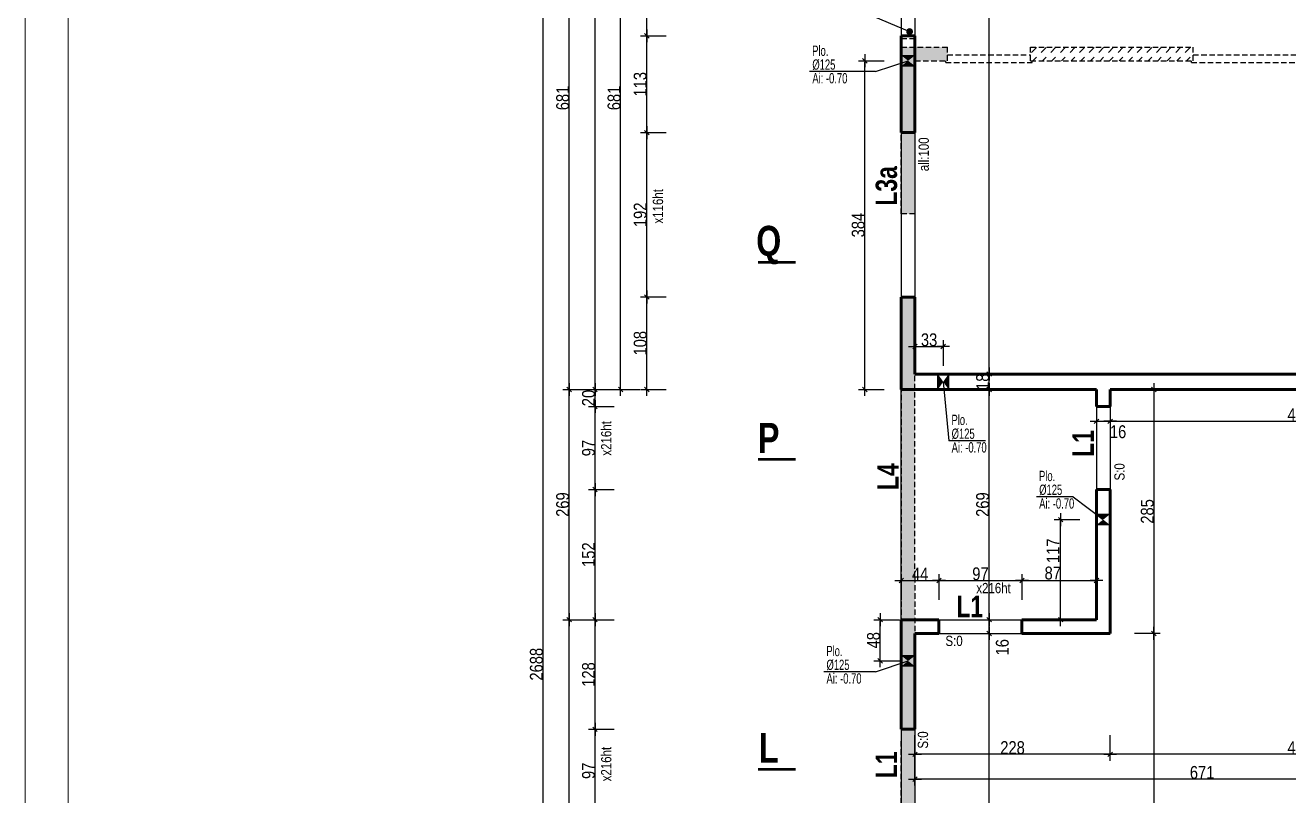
# Model space of a CAD drawing. Header units: centimetres. Extents: x 38820 to 82487, y -36363 to -12804.
# Drawn here: x 48168 to 49644, y -21604 to -20704 of the extents above; entities that cross this region are included whole.
import ezdxf
from ezdxf.enums import TextEntityAlignment as Align

# ---------------------------------------------------------------- set-up
doc = ezdxf.new("R2010")
doc.units = ezdxf.units.CM
doc.header["$LTSCALE"] = 0.5
doc.linetypes.add('CACHEX2', pattern=[19.05, 12.7, -6.35])
doc.layers.get('DEFPOINTS').update_dxf_attribs({"linetype": 'CONTINUOUS'})
doc.layers.add('01_Cad_1_', color=5, linetype='CONTINUOUS', lineweight=9)
doc.layers.add('01_murs_coup', color=5, linetype='CONTINUOUS', lineweight=60)
for name, color, linetype in [('01_cote_gen', 4, 'CONTINUOUS'), ('01_linteaux', 2, 'CONTINUOUS'), ('01_murs_sup', 2, 'CACHEX2'), ('01_resv', 32, 'CONTINUOUS'), ('01_texte', 230, 'CONTINUOUS'), ('AA_COTES', 2, 'CONTINUOUS')]:
    doc.layers.add(name, color=color, linetype=linetype)
doc.styles.add('Arial Narrow', font='ARIALN.TTF')
doc.styles.add('impact', font='impact.ttf')
doc.styles.add('MATTE_TXT', font='arial.ttf')
doc.styles.add('STYLE2', font='ARIALN.TTF')
doc.dimstyles.new('JB50', dxfattribs={"dimscale": 0.1, "dimtxt": 150, "dimasz": 15, "dimexe": 0.1, "dimexo": 0.1, "dimgap": 0.09, "dimtad": 1, "dimdec": 1, "dimdsep": 46, "dimtxsty": 'STYLE2', "dimblk1": 'BOND_G', "dimblk2": 'BOND_D', "dimsah": 1, "dimcen": 1.5, "dimdle": 0.01, "dimse1": 1, "dimse2": 1, "dimclrd": 4, "dimclre": 2, "dimclrt": 6, "dimazin": 2, "dimtfac": 2.333333, "dimtdec": 1, "dimtix": 1, "dimtmove": 2, "dimatfit": 3, "dimldrblk": 'BOND_G', "dimfxl": 1, "dimtolj": 1, "dimtzin": 0, "dimarcsym": 0})
pattern_1 = [(45, (-18726.4956, -4683.299), (9e-16, 11.22532015), [7.9375, -7.9375])]

# ---------------------------------------------------------------- blocks, each defined once
blk = doc.blocks.new('BOND_G')
at = {"layer": 'AA_COTES', "color": 0}
for p, q in [((0, -5), (0, 15)), ((5, 0), (-5, 0)), ((1.77, 1.77), (-1.77, -1.77))]:
    blk.add_line(p, q, dxfattribs=at)
blk = doc.blocks.new('BOND_D')
at = {"layer": 'AA_COTES', "color": 0}
for p, q in [((5, 0), (-5, 0)), ((-1.77, -1.77), (1.77, 1.77)), ((0, 5), (0, -15))]:
    blk.add_line(p, q, dxfattribs=at)
blk = doc.blocks.new('*D1472')
at = {"layer": '01_cote_gen', "color": 4, "lineweight": -2, "transparency": 16777216}
blk.add_line((48773, -22792.8), (48773, -20107.8), dxfattribs=at)
at = {"layer": 'DEFPOINTS', "color": 0}
for p in [(48773, -20106.3), (49040.7, -20106.3), (48795.5, -22794.3)]:
    blk.add_point(p, dxfattribs=at)
at = {"layer": '01_cote_gen', "color": 4, "lineweight": -2, "transparency": 16777216, "xscale": 1.5, "yscale": 1.5, "zscale": 1.5}
for name, p, rotation in [('BOND_D', (48773, -20106.3), 90), ('BOND_G', (48773, -22794.3), 270)]:
    blk.add_blockref(name, p, dxfattribs=dict(at, rotation=rotation))
at = {"layer": '01_cote_gen', "color": 6, "transparency": 16777216, "insert": (48765.3, -21450.3), "char_height": 15, "attachment_point": 5, "rotation": 90, "style": 'STYLE2'}
blk.add_mtext('\\A1;2688', dxfattribs=at)
blk = doc.blocks.new('*D1475')
at = {"layer": '01_cote_gen', "color": 4, "lineweight": -2, "transparency": 16777216}
blk.add_line((48803.6, -21396.8), (48803.6, -21130.8), dxfattribs=at)
at = {"layer": 'DEFPOINTS', "color": 0}
for p in [(48803.6, -21129.3), (48894.4, -21129.3), (48894.4, -21398.3)]:
    blk.add_point(p, dxfattribs=at)
at = {"layer": '01_cote_gen', "color": 4, "lineweight": -2, "transparency": 16777216, "xscale": 1.5, "yscale": 1.5, "zscale": 1.5}
for name, p, rotation in [('BOND_D', (48803.6, -21129.3), 90), ('BOND_G', (48803.6, -21398.3), 270)]:
    blk.add_blockref(name, p, dxfattribs=dict(at, rotation=rotation))
at = {"layer": '01_cote_gen', "color": 6, "transparency": 16777216, "insert": (48796, -21263.8), "char_height": 15, "attachment_point": 5, "rotation": 90, "style": 'STYLE2'}
blk.add_mtext('\\A1;269', dxfattribs=at)
blk = doc.blocks.new('*D1476')
at = {"layer": '01_cote_gen', "color": 4, "lineweight": -2, "transparency": 16777216}
blk.add_line((48833.8, -21127.8), (48833.8, -20107.8), dxfattribs=at)
at = {"layer": 'DEFPOINTS', "color": 0}
for p in [(48833.8, -20106.3), (49040.7, -20106.3), (48924.6, -21129.3)]:
    blk.add_point(p, dxfattribs=at)
at = {"layer": '01_cote_gen', "color": 4, "lineweight": -2, "transparency": 16777216, "xscale": 1.5, "yscale": 1.5, "zscale": 1.5}
for name, p, rotation in [('BOND_D', (48833.8, -20106.3), 90), ('BOND_G', (48833.8, -21129.3), 270)]:
    blk.add_blockref(name, p, dxfattribs=dict(at, rotation=rotation))
at = {"layer": '01_cote_gen', "color": 6, "transparency": 16777216, "insert": (48826.2, -20617.8), "char_height": 15, "attachment_point": 5, "rotation": 90, "style": 'STYLE2'}
blk.add_mtext('\\A1;1023', dxfattribs=at)
blk = doc.blocks.new('*D1480')
at = {"layer": '01_cote_gen', "color": 4, "lineweight": -2, "transparency": 16777216}
blk.add_line((48894.3, -21127.8), (48894.3, -21022.8), dxfattribs=at)
at = {"layer": 'DEFPOINTS', "color": 0}
for p in [(48894.3, -21021.3), (48942, -21021.3), (48942, -21129.3)]:
    blk.add_point(p, dxfattribs=at)
at = {"layer": '01_cote_gen', "color": 4, "lineweight": -2, "transparency": 16777216, "xscale": 1.5, "yscale": 1.5, "zscale": 1.5}
for name, p, rotation in [('BOND_D', (48894.3, -21021.3), 90), ('BOND_G', (48894.3, -21129.3), 270)]:
    blk.add_blockref(name, p, dxfattribs=dict(at, rotation=rotation))
at = {"layer": '01_cote_gen', "color": 6, "transparency": 16777216, "insert": (48886.6, -21075.3), "char_height": 15, "attachment_point": 5, "rotation": 90, "style": 'STYLE2'}
blk.add_mtext('\\A1;108', dxfattribs=at)
blk = doc.blocks.new('*D1481')
at = {"layer": '01_cote_gen', "color": 4, "lineweight": -2, "transparency": 16777216}
blk.add_line((48894.3, -21019.8), (48894.3, -20830.8), dxfattribs=at)
at = {"layer": 'DEFPOINTS', "color": 0}
for p in [(48894.3, -20829.3), (48942, -20829.3), (48942, -21021.3)]:
    blk.add_point(p, dxfattribs=at)
at = {"layer": '01_cote_gen', "color": 4, "lineweight": -2, "transparency": 16777216, "xscale": 1.5, "yscale": 1.5, "zscale": 1.5}
for name, p, rotation in [('BOND_D', (48894.3, -20829.3), 90), ('BOND_G', (48894.3, -21021.3), 270)]:
    blk.add_blockref(name, p, dxfattribs=dict(at, rotation=rotation))
at = {"layer": '01_cote_gen', "color": 6, "transparency": 16777216, "insert": (48886.6, -20925.3), "char_height": 15, "attachment_point": 5, "rotation": 90, "style": 'STYLE2'}
blk.add_mtext('\\A1;192', dxfattribs=at)
blk = doc.blocks.new('*D1484')
at = {"layer": '01_cote_gen', "color": 4, "lineweight": -2, "transparency": 16777216}
blk.add_line((48833.8, -21621.8), (48833.8, -21527.8), dxfattribs=at)
at = {"layer": 'DEFPOINTS', "color": 0}
for p in [(48833.8, -21526.3), (48857, -21526.3), (48857, -21623.3)]:
    blk.add_point(p, dxfattribs=at)
at = {"layer": '01_cote_gen', "color": 4, "lineweight": -2, "transparency": 16777216, "xscale": 1.5, "yscale": 1.5, "zscale": 1.5}
for name, p, rotation in [('BOND_D', (48833.8, -21526.3), 90), ('BOND_G', (48833.8, -21623.3), 270)]:
    blk.add_blockref(name, p, dxfattribs=dict(at, rotation=rotation))
at = {"layer": '01_cote_gen', "color": 6, "transparency": 16777216, "insert": (48826.2, -21574.8), "char_height": 15, "attachment_point": 5, "rotation": 90, "style": 'STYLE2'}
blk.add_mtext('\\A1;97', dxfattribs=at)
blk = doc.blocks.new('*D1485')
at = {"layer": '01_cote_gen', "color": 4, "lineweight": -2, "transparency": 16777216}
blk.add_line((48833.8, -21524.8), (48833.8, -21399.8), dxfattribs=at)
at = {"layer": 'DEFPOINTS', "color": 0}
for p in [(48825.8, -21398.3), (48833.8, -21398.3), (48856.3, -21526.3)]:
    blk.add_point(p, dxfattribs=at)
at = {"layer": '01_cote_gen', "color": 4, "lineweight": -2, "transparency": 16777216, "xscale": 1.5, "yscale": 1.5, "zscale": 1.5}
for name, p, rotation in [('BOND_D', (48833.8, -21398.3), 90), ('BOND_G', (48833.8, -21526.3), 270)]:
    blk.add_blockref(name, p, dxfattribs=dict(at, rotation=rotation))
at = {"layer": '01_cote_gen', "color": 6, "transparency": 16777216, "insert": (48826.2, -21462.3), "char_height": 15, "attachment_point": 5, "rotation": 90, "style": 'STYLE2'}
blk.add_mtext('\\A1;128', dxfattribs=at)
blk = doc.blocks.new('*D1486')
at = {"layer": '01_cote_gen', "color": 4, "lineweight": -2, "transparency": 16777216}
blk.add_line((48833.8, -21396.8), (48833.8, -21247.8), dxfattribs=at)
at = {"layer": 'DEFPOINTS', "color": 0}
for p in [(48833.8, -21246.3), (48888.7, -21246.3), (48912.1, -21398.3)]:
    blk.add_point(p, dxfattribs=at)
at = {"layer": '01_cote_gen', "color": 4, "lineweight": -2, "transparency": 16777216, "xscale": 1.5, "yscale": 1.5, "zscale": 1.5}
for name, p, rotation in [('BOND_D', (48833.8, -21246.3), 90), ('BOND_G', (48833.8, -21398.3), 270)]:
    blk.add_blockref(name, p, dxfattribs=dict(at, rotation=rotation))
at = {"layer": '01_cote_gen', "color": 6, "transparency": 16777216, "insert": (48826.2, -21322.3), "char_height": 15, "attachment_point": 5, "rotation": 90, "style": 'STYLE2'}
blk.add_mtext('\\A1;152', dxfattribs=at)
blk = doc.blocks.new('*D1487')
at = {"layer": '01_cote_gen', "color": 4, "lineweight": -2, "transparency": 16777216}
blk.add_line((48833.8, -21244.8), (48833.8, -21150.8), dxfattribs=at)
at = {"layer": 'DEFPOINTS', "color": 0}
for p in [(48833.8, -21149.3), (48896.7, -21149.3), (48856.3, -21246.3)]:
    blk.add_point(p, dxfattribs=at)
at = {"layer": '01_cote_gen', "color": 4, "lineweight": -2, "transparency": 16777216, "xscale": 1.5, "yscale": 1.5, "zscale": 1.5}
for name, p, rotation in [('BOND_D', (48833.8, -21149.3), 90), ('BOND_G', (48833.8, -21246.3), 270)]:
    blk.add_blockref(name, p, dxfattribs=dict(at, rotation=rotation))
at = {"layer": '01_cote_gen', "color": 6, "transparency": 16777216, "insert": (48826.2, -21197.8), "char_height": 15, "attachment_point": 5, "rotation": 90, "style": 'STYLE2'}
blk.add_mtext('\\A1;97', dxfattribs=at)
blk = doc.blocks.new('*D1488')
at = {"layer": '01_cote_gen', "color": 4, "lineweight": -2, "transparency": 16777216}
blk.add_line((48833.8, -21147.8), (48833.8, -21130.8), dxfattribs=at)
at = {"layer": 'DEFPOINTS', "color": 0}
for p in [(48833.8, -21129.3), (48833.8, -21129.3), (48833.8, -21149.3)]:
    blk.add_point(p, dxfattribs=at)
at = {"layer": '01_cote_gen', "color": 4, "lineweight": -2, "transparency": 16777216, "xscale": 1.5, "yscale": 1.5, "zscale": 1.5}
for name, p, rotation in [('BOND_D', (48833.8, -21129.3), 90), ('BOND_G', (48833.8, -21149.3), 270)]:
    blk.add_blockref(name, p, dxfattribs=dict(at, rotation=rotation))
at = {"layer": '01_cote_gen', "color": 6, "transparency": 16777216, "insert": (48826.2, -21139.3), "char_height": 15, "attachment_point": 5, "rotation": 90, "style": 'STYLE2'}
blk.add_mtext('\\A1;20', dxfattribs=at)
blk = doc.blocks.new('*D1520')
at = {"layer": '01_cote_gen', "color": 4, "lineweight": -2, "transparency": 16777216}
blk.add_line((49421.1, -21166.5), (49434.1, -21166.5), dxfattribs=at)
at = {"layer": 'DEFPOINTS', "color": 0}
for p in [(49435.6, -21166.5), (49419.6, -21215.8), (49435.6, -21215.8)]:
    blk.add_point(p, dxfattribs=at)
at = {"layer": '01_cote_gen', "color": 4, "lineweight": -2, "transparency": 16777216, "xscale": 1.5, "yscale": 1.5, "zscale": 1.5, "rotation": 180}
blk.add_blockref('BOND_G', (49419.6, -21166.5), dxfattribs=at)
at = {"layer": '01_cote_gen', "color": 4, "lineweight": -2, "transparency": 16777216, "xscale": 1.5, "yscale": 1.5, "zscale": 1.5}
blk.add_blockref('BOND_D', (49435.6, -21166.5), dxfattribs=at)
at = {"layer": '01_cote_gen', "color": 6, "transparency": 16777216, "insert": (49444.9, -21178.8), "char_height": 15, "attachment_point": 5, "style": 'STYLE2'}
blk.add_mtext('\\A1;16', dxfattribs=at)
blk = doc.blocks.new('*D1521')
at = {"layer": '01_cote_gen', "color": 4, "lineweight": -2, "transparency": 16777216}
blk.add_line((49437.1, -21166.5), (49877.1, -21166.5), dxfattribs=at)
at = {"layer": 'DEFPOINTS', "color": 0}
for p in [(49435.6, -21159), (49878.6, -21166.5), (49878.6, -21169.5)]:
    blk.add_point(p, dxfattribs=at)
at = {"layer": '01_cote_gen', "color": 4, "lineweight": -2, "transparency": 16777216, "xscale": 1.5, "yscale": 1.5, "zscale": 1.5, "rotation": 180}
blk.add_blockref('BOND_G', (49435.6, -21166.5), dxfattribs=at)
at = {"layer": '01_cote_gen', "color": 4, "lineweight": -2, "transparency": 16777216, "xscale": 1.5, "yscale": 1.5, "zscale": 1.5}
blk.add_blockref('BOND_D', (49878.6, -21166.5), dxfattribs=at)
at = {"layer": '01_cote_gen', "color": 6, "transparency": 16777216, "insert": (49657.1, -21158.8), "char_height": 15, "attachment_point": 5, "style": 'STYLE2'}
blk.add_mtext('\\A1;443', dxfattribs=at)
blk = doc.blocks.new('*D1342')
at = {"layer": '01_cote_gen', "color": 4, "lineweight": -2, "transparency": 16777216}
blk.add_line((49193.1, -21352.5), (49234.1, -21352.5), dxfattribs=at)
at = {"layer": 'DEFPOINTS', "color": 0}
for p in [(49191.6, -21352.3), (49235.6, -21352.5), (49235.6, -21378.3)]:
    blk.add_point(p, dxfattribs=at)
at = {"layer": '01_cote_gen', "color": 4, "lineweight": -2, "transparency": 16777216, "xscale": 1.5, "yscale": 1.5, "zscale": 1.5, "rotation": 180}
blk.add_blockref('BOND_G', (49191.6, -21352.5), dxfattribs=at)
at = {"layer": '01_cote_gen', "color": 4, "lineweight": -2, "transparency": 16777216, "xscale": 1.5, "yscale": 1.5, "zscale": 1.5}
blk.add_blockref('BOND_D', (49235.6, -21352.5), dxfattribs=at)
at = {"layer": '01_cote_gen', "color": 6, "transparency": 16777216, "insert": (49213.6, -21344.9), "char_height": 15, "attachment_point": 5, "style": 'STYLE2'}
blk.add_mtext('\\A1;44', dxfattribs=at)
blk = doc.blocks.new('*D1343')
at = {"layer": '01_cote_gen', "color": 4, "lineweight": -2, "transparency": 16777216}
blk.add_line((49334.1, -21352.5), (49418.1, -21352.5), dxfattribs=at)
at = {"layer": 'DEFPOINTS', "color": 0}
for p in [(49419.6, -21352.5), (49332.6, -21366.6), (49419.6, -21366.6)]:
    blk.add_point(p, dxfattribs=at)
at = {"layer": '01_cote_gen', "color": 4, "lineweight": -2, "transparency": 16777216, "xscale": 1.5, "yscale": 1.5, "zscale": 1.5, "rotation": 180}
blk.add_blockref('BOND_G', (49332.6, -21352.5), dxfattribs=at)
at = {"layer": '01_cote_gen', "color": 4, "lineweight": -2, "transparency": 16777216, "xscale": 1.5, "yscale": 1.5, "zscale": 1.5}
blk.add_blockref('BOND_D', (49419.6, -21352.5), dxfattribs=at)
at = {"layer": '01_cote_gen', "color": 6, "transparency": 16777216, "insert": (49368.6, -21343.9), "char_height": 15, "attachment_point": 5, "style": 'STYLE2'}
blk.add_mtext('\\A1;87', dxfattribs=at)
blk = doc.blocks.new('*D1350')
at = {"layer": '01_cote_gen', "color": 4, "lineweight": -2, "transparency": 16777216}
blk.add_line((49294.4, -21944.8), (49294.4, -21415.8), dxfattribs=at)
at = {"layer": 'DEFPOINTS', "color": 0}
for p in [(49294.4, -21414.3), (49353.2, -21414.3), (49353.2, -21946.3)]:
    blk.add_point(p, dxfattribs=at)
at = {"layer": '01_cote_gen', "color": 4, "lineweight": -2, "transparency": 16777216, "xscale": 1.5, "yscale": 1.5, "zscale": 1.5}
for name, p, rotation in [('BOND_D', (49294.4, -21414.3), 90), ('BOND_G', (49294.4, -21946.3), 270)]:
    blk.add_blockref(name, p, dxfattribs=dict(at, rotation=rotation))
at = {"layer": '01_cote_gen', "color": 6, "transparency": 16777216, "insert": (49286.7, -21680.3), "char_height": 15, "attachment_point": 5, "rotation": 90, "style": 'STYLE2'}
blk.add_mtext('\\A1;532', dxfattribs=at)
blk = doc.blocks.new('*D1351')
at = {"layer": '01_cote_gen', "color": 4, "lineweight": -2, "transparency": 16777216}
blk.add_line((49294.4, -21412.8), (49294.4, -21399.8), dxfattribs=at)
at = {"layer": 'DEFPOINTS', "color": 0}
for p in [(49294.4, -21398.3), (49316.9, -21398.3), (49316.9, -21414.3)]:
    blk.add_point(p, dxfattribs=at)
at = {"layer": '01_cote_gen', "color": 4, "lineweight": -2, "transparency": 16777216, "xscale": 1.5, "yscale": 1.5, "zscale": 1.5}
for name, p, rotation in [('BOND_D', (49294.4, -21398.3), 90), ('BOND_G', (49294.4, -21414.3), 270)]:
    blk.add_blockref(name, p, dxfattribs=dict(at, rotation=rotation))
at = {"layer": '01_cote_gen', "color": 6, "transparency": 16777216, "insert": (49309.7, -21430.5), "char_height": 15, "attachment_point": 5, "rotation": 90, "style": 'STYLE2'}
blk.add_mtext('\\A1;16', dxfattribs=at)
blk = doc.blocks.new('*D1352')
at = {"layer": '01_cote_gen', "color": 4, "lineweight": -2, "transparency": 16777216}
blk.add_line((49294.4, -21396.8), (49294.4, -21130.8), dxfattribs=at)
at = {"layer": 'DEFPOINTS', "color": 0}
for p in [(49294.4, -21129.3), (49311, -21129.3), (49311, -21398.3)]:
    blk.add_point(p, dxfattribs=at)
at = {"layer": '01_cote_gen', "color": 4, "lineweight": -2, "transparency": 16777216, "xscale": 1.5, "yscale": 1.5, "zscale": 1.5}
for name, p, rotation in [('BOND_D', (49294.4, -21129.3), 90), ('BOND_G', (49294.4, -21398.3), 270)]:
    blk.add_blockref(name, p, dxfattribs=dict(at, rotation=rotation))
at = {"layer": '01_cote_gen', "color": 6, "transparency": 16777216, "insert": (49286.7, -21263.8), "char_height": 15, "attachment_point": 5, "rotation": 90, "style": 'STYLE2'}
blk.add_mtext('\\A1;269', dxfattribs=at)
blk = doc.blocks.new('*D1353')
at = {"layer": '01_cote_gen', "color": 4, "lineweight": -2, "transparency": 16777216}
blk.add_line((49294.4, -21127.8), (49294.4, -21112.8), dxfattribs=at)
at = {"layer": 'DEFPOINTS', "color": 0}
for p in [(49294.4, -21111.3), (49307.6, -21111.3), (49305.6, -21129.3)]:
    blk.add_point(p, dxfattribs=at)
at = {"layer": '01_cote_gen', "color": 4, "lineweight": -2, "transparency": 16777216, "xscale": 1.5, "yscale": 1.5, "zscale": 1.5}
for name, p, rotation in [('BOND_D', (49294.4, -21111.3), 90), ('BOND_G', (49294.4, -21129.3), 270)]:
    blk.add_blockref(name, p, dxfattribs=dict(at, rotation=rotation))
at = {"layer": '01_cote_gen', "color": 6, "transparency": 16777216, "insert": (49286.7, -21120.3), "char_height": 15, "attachment_point": 5, "rotation": 90, "style": 'STYLE2'}
blk.add_mtext('\\A1;18', dxfattribs=at)
blk = doc.blocks.new('*D1354')
at = {"layer": '01_cote_gen', "color": 4, "lineweight": -2, "transparency": 16777216}
blk.add_line((49294.4, -21109.8), (49294.4, -20123.8), dxfattribs=at)
at = {"layer": 'DEFPOINTS', "color": 0}
for p in [(49294.4, -20122.3), (49359, -20122.3), (49359, -21111.3)]:
    blk.add_point(p, dxfattribs=at)
at = {"layer": '01_cote_gen', "color": 4, "lineweight": -2, "transparency": 16777216, "xscale": 1.5, "yscale": 1.5, "zscale": 1.5}
for name, p, rotation in [('BOND_D', (49294.4, -20122.3), 90), ('BOND_G', (49294.4, -21111.3), 270)]:
    blk.add_blockref(name, p, dxfattribs=dict(at, rotation=rotation))
at = {"layer": '01_cote_gen', "color": 6, "transparency": 16777216, "insert": (49286.7, -20616.8), "char_height": 15, "attachment_point": 5, "rotation": 90, "style": 'STYLE2'}
blk.add_mtext('\\A1;989', dxfattribs=at)
blk = doc.blocks.new('*D1356')
at = {"layer": '01_cote_gen', "color": 4, "lineweight": -2, "transparency": 16777216}
blk.add_line((49486.7, -21130.8), (49486.7, -21412.8), dxfattribs=at)
at = {"layer": 'DEFPOINTS', "color": 0}
for p in [(49465.7, -21129.3), (49435.6, -21414.3), (49486.7, -21414.3)]:
    blk.add_point(p, dxfattribs=at)
at = {"layer": '01_cote_gen', "color": 4, "lineweight": -2, "transparency": 16777216, "xscale": 1.5, "yscale": 1.5, "zscale": 1.5}
for name, p, rotation in [('BOND_G', (49486.7, -21129.3), 90), ('BOND_D', (49486.7, -21414.3), 270)]:
    blk.add_blockref(name, p, dxfattribs=dict(at, rotation=rotation))
at = {"layer": '01_cote_gen', "color": 6, "transparency": 16777216, "insert": (49479.1, -21271.8), "char_height": 15, "attachment_point": 5, "rotation": 90, "style": 'STYLE2'}
blk.add_mtext('\\A1;285', dxfattribs=at)
blk = doc.blocks.new('*D1374')
at = {"layer": '01_cote_gen', "color": 4, "lineweight": -2, "ltscale": 2, "transparency": 16777216}
blk.add_line((48863.7, -21127.8), (48863.7, -20449.8), dxfattribs=at)
at = {"layer": 'DEFPOINTS', "color": 0, "ltscale": 2}
for p in [(48863.7, -20448.3), (49191.6, -20448.3), (49191.6, -21129.3)]:
    blk.add_point(p, dxfattribs=at)
at = {"layer": '01_cote_gen', "color": 4, "lineweight": -2, "ltscale": 2, "transparency": 16777216, "xscale": 1.5, "yscale": 1.5, "zscale": 1.5}
for name, p, rotation in [('BOND_D', (48863.7, -20448.3), 90), ('BOND_G', (48863.7, -21129.3), 270)]:
    blk.add_blockref(name, p, dxfattribs=dict(at, rotation=rotation))
at = {"layer": '01_cote_gen', "color": 6, "ltscale": 2, "transparency": 16777216, "insert": (48856, -20788.8), "char_height": 15, "attachment_point": 5, "rotation": 90, "style": 'STYLE2'}
blk.add_mtext('\\A1;681', dxfattribs=at)
blk = doc.blocks.new('*D1375')
at = {"layer": '01_cote_gen', "color": 4, "lineweight": -2, "ltscale": 2, "transparency": 16777216}
blk.add_line((48894.3, -20827.8), (48894.3, -20717.8), dxfattribs=at)
at = {"layer": 'DEFPOINTS', "color": 0, "ltscale": 2}
for p in [(48894.3, -20716.3), (49199.6, -20716.3), (49207.6, -20829.3)]:
    blk.add_point(p, dxfattribs=at)
at = {"layer": '01_cote_gen', "color": 4, "lineweight": -2, "ltscale": 2, "transparency": 16777216, "xscale": 1.5, "yscale": 1.5, "zscale": 1.5}
for name, p, rotation in [('BOND_D', (48894.3, -20716.3), 90), ('BOND_G', (48894.3, -20829.3), 270)]:
    blk.add_blockref(name, p, dxfattribs=dict(at, rotation=rotation))
at = {"layer": '01_cote_gen', "color": 6, "ltscale": 2, "transparency": 16777216, "insert": (48886.6, -20772.8), "char_height": 15, "attachment_point": 5, "rotation": 90, "style": 'STYLE2'}
blk.add_mtext('\\A1;113', dxfattribs=at)
blk = doc.blocks.new('*D1376')
at = {"layer": '01_cote_gen', "color": 4, "lineweight": -2, "ltscale": 2, "transparency": 16777216}
blk.add_line((48894.3, -20714.8), (48894.3, -20525.8), dxfattribs=at)
at = {"layer": 'DEFPOINTS', "color": 0, "ltscale": 2}
for p in [(48894.3, -20524.3), (49207.6, -20524.3), (48916.8, -20716.3)]:
    blk.add_point(p, dxfattribs=at)
at = {"layer": '01_cote_gen', "color": 4, "lineweight": -2, "ltscale": 2, "transparency": 16777216, "xscale": 1.5, "yscale": 1.5, "zscale": 1.5}
for name, p, rotation in [('BOND_D', (48894.3, -20524.3), 90), ('BOND_G', (48894.3, -20716.3), 270)]:
    blk.add_blockref(name, p, dxfattribs=dict(at, rotation=rotation))
at = {"layer": '01_cote_gen', "color": 6, "ltscale": 2, "transparency": 16777216, "insert": (48886.6, -20620.3), "char_height": 15, "attachment_point": 5, "rotation": 90, "style": 'STYLE2'}
blk.add_mtext('\\A1;192', dxfattribs=at)
blk = doc.blocks.new('*D1378')
at = {"layer": '01_cote_gen', "color": 4, "lineweight": -2, "ltscale": 2, "transparency": 16777216}
blk.add_line((48803.6, -21127.8), (48803.6, -20449.8), dxfattribs=at)
at = {"layer": 'DEFPOINTS', "color": 0, "ltscale": 2}
for p in [(48803.6, -20448.3), (49126.6, -20448.3), (49191.6, -21129.3)]:
    blk.add_point(p, dxfattribs=at)
at = {"layer": '01_cote_gen', "color": 4, "lineweight": -2, "ltscale": 2, "transparency": 16777216, "xscale": 1.5, "yscale": 1.5, "zscale": 1.5}
for name, p, rotation in [('BOND_D', (48803.6, -20448.3), 90), ('BOND_G', (48803.6, -21129.3), 270)]:
    blk.add_blockref(name, p, dxfattribs=dict(at, rotation=rotation))
at = {"layer": '01_cote_gen', "color": 6, "ltscale": 2, "transparency": 16777216, "insert": (48796, -20788.8), "char_height": 15, "attachment_point": 5, "rotation": 90, "style": 'STYLE2'}
blk.add_mtext('\\A1;681', dxfattribs=at)
blk = doc.blocks.new('*D1379')
at = {"layer": '01_cote_gen', "color": 4, "lineweight": -2, "ltscale": 2, "transparency": 16777216}
blk.add_line((48803.6, -21962.8), (48803.6, -21399.8), dxfattribs=at)
at = {"layer": 'DEFPOINTS', "color": 0, "ltscale": 2}
for p in [(48803.6, -21398.3), (49235.6, -21398.3), (49231.3, -21964.3)]:
    blk.add_point(p, dxfattribs=at)
at = {"layer": '01_cote_gen', "color": 4, "lineweight": -2, "ltscale": 2, "transparency": 16777216, "xscale": 1.5, "yscale": 1.5, "zscale": 1.5}
for name, p, rotation in [('BOND_D', (48803.6, -21398.3), 90), ('BOND_G', (48803.6, -21964.3), 270)]:
    blk.add_blockref(name, p, dxfattribs=dict(at, rotation=rotation))
at = {"layer": '01_cote_gen', "color": 6, "ltscale": 2, "transparency": 16777216, "insert": (48796, -21681.3), "char_height": 15, "attachment_point": 5, "rotation": 90, "style": 'STYLE2'}
blk.add_mtext('\\A1;566', dxfattribs=at)
blk = doc.blocks.new('*D1383')
at = {"layer": '01_cote_gen', "color": 4, "lineweight": -2, "ltscale": 2, "transparency": 16777216}
blk.add_line((49237.1, -21352.5), (49331.1, -21352.5), dxfattribs=at)
at = {"layer": 'DEFPOINTS', "color": 0, "ltscale": 2}
for p in [(49332.6, -21352.5), (49235.6, -21364.9), (49332.6, -21364.9)]:
    blk.add_point(p, dxfattribs=at)
at = {"layer": '01_cote_gen', "color": 4, "lineweight": -2, "ltscale": 2, "transparency": 16777216, "xscale": 1.5, "yscale": 1.5, "zscale": 1.5, "rotation": 180}
blk.add_blockref('BOND_G', (49235.6, -21352.5), dxfattribs=at)
at = {"layer": '01_cote_gen', "color": 4, "lineweight": -2, "ltscale": 2, "transparency": 16777216, "xscale": 1.5, "yscale": 1.5, "zscale": 1.5}
blk.add_blockref('BOND_D', (49332.6, -21352.5), dxfattribs=at)
at = {"layer": '01_cote_gen', "color": 6, "ltscale": 2, "transparency": 16777216, "insert": (49284.1, -21344.8), "char_height": 15, "attachment_point": 5, "style": 'STYLE2'}
blk.add_mtext('\\A1;97', dxfattribs=at)
blk = doc.blocks.new('*D1405')
at = {"layer": '01_cote_gen', "color": 4, "lineweight": -2, "ltscale": 2, "transparency": 16777216}
blk.add_line((49486.7, -21415.8), (49486.7, -21944.8), dxfattribs=at)
at = {"layer": 'DEFPOINTS', "color": 0, "ltscale": 2}
for p in [(49435.6, -21414.3), (49463.6, -21946.3), (49486.7, -21946.3)]:
    blk.add_point(p, dxfattribs=at)
at = {"layer": '01_cote_gen', "color": 4, "lineweight": -2, "ltscale": 2, "transparency": 16777216, "xscale": 1.5, "yscale": 1.5, "zscale": 1.5}
for name, p, rotation in [('BOND_G', (49486.7, -21414.3), 90), ('BOND_D', (49486.7, -21946.3), 270)]:
    blk.add_blockref(name, p, dxfattribs=dict(at, rotation=rotation))
at = {"layer": '01_cote_gen', "color": 6, "ltscale": 2, "transparency": 16777216, "insert": (49479.1, -21680.3), "char_height": 15, "attachment_point": 5, "rotation": 90, "style": 'STYLE2'}
blk.add_mtext('\\A1;532', dxfattribs=at)
blk = doc.blocks.new('*D1432')
at = {"layer": '01_cote_gen', "color": 4, "lineweight": -2, "ltscale": 2, "transparency": 16777216}
blk.add_line((49877.1, -21584.5), (49209.1, -21584.5), dxfattribs=at)
at = {"layer": 'DEFPOINTS', "color": 0, "ltscale": 2}
for p in [(49207.6, -21567.5), (49878.6, -21567.5), (49207.6, -21584.5)]:
    blk.add_point(p, dxfattribs=at)
at = {"layer": '01_cote_gen', "color": 4, "lineweight": -2, "ltscale": 2, "transparency": 16777216, "xscale": 1.5, "yscale": 1.5, "zscale": 1.5, "rotation": 180}
blk.add_blockref('BOND_D', (49207.6, -21584.5), dxfattribs=at)
at = {"layer": '01_cote_gen', "color": 4, "lineweight": -2, "ltscale": 2, "transparency": 16777216, "xscale": 1.5, "yscale": 1.5, "zscale": 1.5}
blk.add_blockref('BOND_G', (49878.6, -21584.5), dxfattribs=at)
at = {"layer": '01_cote_gen', "color": 6, "ltscale": 2, "transparency": 16777216, "insert": (49543.1, -21576.8), "char_height": 15, "attachment_point": 5, "style": 'STYLE2'}
blk.add_mtext('\\A1;671', dxfattribs=at)
blk = doc.blocks.new('*D1433')
at = {"layer": '01_cote_gen', "color": 4, "lineweight": -2, "ltscale": 2, "transparency": 16777216}
blk.add_line((49434.1, -21555.5), (49209.1, -21555.5), dxfattribs=at)
at = {"layer": 'DEFPOINTS', "color": 0, "ltscale": 2}
for p in [(49207.6, -21492.3), (49435.6, -21492.3), (49207.6, -21555.5)]:
    blk.add_point(p, dxfattribs=at)
at = {"layer": '01_cote_gen', "color": 4, "lineweight": -2, "ltscale": 2, "transparency": 16777216, "xscale": 1.5, "yscale": 1.5, "zscale": 1.5, "rotation": 180}
blk.add_blockref('BOND_D', (49207.6, -21555.5), dxfattribs=at)
at = {"layer": '01_cote_gen', "color": 4, "lineweight": -2, "ltscale": 2, "transparency": 16777216, "xscale": 1.5, "yscale": 1.5, "zscale": 1.5}
blk.add_blockref('BOND_G', (49435.6, -21555.5), dxfattribs=at)
at = {"layer": '01_cote_gen', "color": 6, "ltscale": 2, "transparency": 16777216, "insert": (49321.6, -21547.8), "char_height": 15, "attachment_point": 5, "style": 'STYLE2'}
blk.add_mtext('\\A1;228', dxfattribs=at)
blk = doc.blocks.new('*D1434')
at = {"layer": '01_cote_gen', "color": 4, "lineweight": -2, "ltscale": 2, "transparency": 16777216}
blk.add_line((49877.1, -21555.5), (49437.1, -21555.5), dxfattribs=at)
at = {"layer": 'DEFPOINTS', "color": 0, "ltscale": 2}
for p in [(49878.6, -21533), (49435.6, -21548), (49435.6, -21555.5)]:
    blk.add_point(p, dxfattribs=at)
at = {"layer": '01_cote_gen', "color": 4, "lineweight": -2, "ltscale": 2, "transparency": 16777216, "xscale": 1.5, "yscale": 1.5, "zscale": 1.5, "rotation": 180}
blk.add_blockref('BOND_D', (49435.6, -21555.5), dxfattribs=at)
at = {"layer": '01_cote_gen', "color": 4, "lineweight": -2, "ltscale": 2, "transparency": 16777216, "xscale": 1.5, "yscale": 1.5, "zscale": 1.5}
blk.add_blockref('BOND_G', (49878.6, -21555.5), dxfattribs=at)
at = {"layer": '01_cote_gen', "color": 6, "ltscale": 2, "transparency": 16777216, "insert": (49657.1, -21547.8), "char_height": 15, "attachment_point": 5, "style": 'STYLE2'}
blk.add_mtext('\\A1;443', dxfattribs=at)
blk = doc.blocks.new('*D1813')
at = {"layer": '01_resv', "color": 4, "lineweight": -2, "transparency": 16777216}
blk.add_line((49166.9, -21444.8), (49166.9, -21399.8), dxfattribs=at)
at = {"layer": 'DEFPOINTS', "color": 0}
for p in [(49166.9, -21398.3), (49191.6, -21398.3), (49199.4, -21446.3)]:
    blk.add_point(p, dxfattribs=at)
at = {"layer": '01_resv', "color": 4, "lineweight": -2, "transparency": 16777216, "xscale": 1.5, "yscale": 1.5, "zscale": 1.5}
for name, p, rotation in [('BOND_D', (49166.9, -21398.3), 90), ('BOND_G', (49166.9, -21446.3), 270)]:
    blk.add_blockref(name, p, dxfattribs=dict(at, rotation=rotation))
at = {"layer": '01_resv', "color": 6, "transparency": 16777216, "insert": (49159.2, -21422.3), "char_height": 15, "attachment_point": 5, "rotation": 90, "style": 'STYLE2'}
blk.add_mtext('\\A1;48', dxfattribs=at)
blk = doc.blocks.new('*D1814')
at = {"layer": '01_resv', "color": 4, "lineweight": -2, "transparency": 16777216}
blk.add_line((49209.1, -21079.1), (49239.1, -21079.1), dxfattribs=at)
at = {"layer": 'DEFPOINTS', "color": 0}
for p in [(49240.6, -21079.1), (49207.6, -21090.5), (49240.6, -21120.3)]:
    blk.add_point(p, dxfattribs=at)
at = {"layer": '01_resv', "color": 4, "lineweight": -2, "transparency": 16777216, "xscale": 1.5, "yscale": 1.5, "zscale": 1.5, "rotation": 180}
blk.add_blockref('BOND_G', (49207.6, -21079.1), dxfattribs=at)
at = {"layer": '01_resv', "color": 4, "lineweight": -2, "transparency": 16777216, "xscale": 1.5, "yscale": 1.5, "zscale": 1.5}
blk.add_blockref('BOND_D', (49240.6, -21079.1), dxfattribs=at)
at = {"layer": '01_resv', "color": 6, "transparency": 16777216, "insert": (49224.1, -21071.4), "char_height": 15, "attachment_point": 5, "style": 'STYLE2'}
blk.add_mtext('\\A1;33', dxfattribs=at)
blk = doc.blocks.new('*D1815')
at = {"layer": '01_resv', "color": 4, "lineweight": -2, "transparency": 16777216}
blk.add_line((49377.8, -21396.8), (49377.8, -21282.9), dxfattribs=at)
at = {"layer": 'DEFPOINTS', "color": 0}
for p in [(49377.8, -21281.4), (49427.5, -21281.4), (49400.4, -21398.3)]:
    blk.add_point(p, dxfattribs=at)
at = {"layer": '01_resv', "color": 4, "lineweight": -2, "transparency": 16777216, "xscale": 1.5, "yscale": 1.5, "zscale": 1.5}
for name, p, rotation in [('BOND_D', (49377.8, -21281.4), 90), ('BOND_G', (49377.8, -21398.3), 270)]:
    blk.add_blockref(name, p, dxfattribs=dict(at, rotation=rotation))
at = {"layer": '01_resv', "color": 6, "transparency": 16777216, "insert": (49368.9, -21317.7), "char_height": 15, "attachment_point": 5, "rotation": 90, "style": 'STYLE2'}
blk.add_mtext('\\A1;117', dxfattribs=at)
blk = doc.blocks.new('*D1816')
at = {"layer": '01_resv', "color": 4, "lineweight": -2, "transparency": 16777216}
blk.add_line((49149, -21127.8), (49149, -20746.8), dxfattribs=at)
at = {"layer": 'DEFPOINTS', "color": 0}
for p in [(49149, -20745.3), (49199.6, -20745.3), (49191.6, -21129.3)]:
    blk.add_point(p, dxfattribs=at)
at = {"layer": '01_resv', "color": 4, "lineweight": -2, "transparency": 16777216, "xscale": 1.5, "yscale": 1.5, "zscale": 1.5}
for name, p, rotation in [('BOND_D', (49149, -20745.3), 90), ('BOND_G', (49149, -21129.3), 270)]:
    blk.add_blockref(name, p, dxfattribs=dict(at, rotation=rotation))
at = {"layer": '01_resv', "color": 6, "transparency": 16777216, "insert": (49141.3, -20937.3), "char_height": 15, "attachment_point": 5, "rotation": 90, "style": 'STYLE2'}
blk.add_mtext('\\A1;384', dxfattribs=at)

msp = doc.modelspace()

# ---------------------------------------------------------------- hatches: boundary and pattern name
at = {"layer": '01_murs_sup'}
h = msp.add_hatch(dxfattribs=at)
h.set_pattern_fill('DASH', color=256, scale=2.5, angle=45)
h.set_pattern_definition(pattern_1)
h.paths.add_polyline_path([(49207.612, -20745.333), (49245.611, -20745.333), (49245.611, -20729.333), (49191.611, -20729.333), (49191.614, -20924.317), (49207.614, -20924.317)])
h.paths.add_polyline_path([(49207.614, -21021.317), (49191.614, -21021.317), (49191.614, -21348.324), (49191.614, -21540.324), (49191.614, -21670.324), (49191.614, -21862.324), (49191.614, -21964.323), (49419.614, -21964.323), (49419.614, -21984.323), (49435.614, -21984.323), (49435.614, -21964.323), (49878.658, -21964.323), (49878.626, -22417.395), (49896.618, -22417.395), (49896.618, -21700.328), (49878.618, -21700.328), (49878.618, -21946.323), (49207.614, -21946.323), (49207.614, -21862.324), (49207.614, -21670.324), (49207.614, -21540.324), (49207.614, -21348.324)])
h = msp.add_hatch(dxfattribs=at)
h.set_pattern_fill('DASH', color=256, scale=2.5, angle=45)
h.set_pattern_definition(pattern_1)
h.paths.add_polyline_path([(49532.611, -20729.333), (49342.611, -20729.333), (49342.611, -20745.333), (49532.611, -20745.333)])

# ---------------------------------------------------------------- linework, layer by layer
at = {"layer": '01_Cad_1_'}
msp.add_line((48168.056, -23026.925), (48168.056, -18826.925), dxfattribs=at)
at = {"layer": '01_Cad_1_', "color": 2}
msp.add_line((48218.056, -22976.925), (48218.056, -18876.925), dxfattribs=at)
at = {"layer": '01_linteaux'}
for p, q in [((49191.604, -20524.333), (49191.604, -20716.333)), ((49207.604, -20524.333), (49207.611, -20716.333)), ((49191.614, -20829.317), (49191.614, -21021.317)), ((49207.614, -20829.317), (49207.614, -21021.317)), ((49191.614, -21398.322), (49191.614, -21129.319)), ((49419.61, -21149.324), (49419.61, -21246.324)), ((49435.61, -21149.324), (49435.61, -21246.324)), ((49235.618, -21398.322), (49332.618, -21398.322)), ((49235.618, -21414.322), (49332.618, -21414.322)), ((49191.614, -21526.322), (49191.614, -21623.322)), ((49207.614, -21526.322), (49207.614, -21623.322))]:
    msp.add_line(p, q, dxfattribs=at)
at = {"layer": '01_murs_coup'}
for p, q in [((49191.614, -20829.317), (49191.611, -20716.333)), ((49191.611, -20716.333), (49207.611, -20716.333)), ((49207.611, -20716.333), (49207.614, -20829.317)), ((49207.614, -20829.317), (49191.614, -20829.317)), ((49207.614, -21021.317), (49191.614, -21021.317)), ((49191.614, -21021.317), (49191.614, -21129.319)), ((49207.614, -21111.329), (49207.614, -21021.317)), ((49878.618, -21111.329), (49207.614, -21111.329)), ((49191.614, -21129.319), (49419.61, -21129.322)), ((49419.61, -21129.322), (49419.61, -21149.324)), ((49435.61, -21149.324), (49435.611, -21129.322)), ((49435.611, -21129.322), (49878.618, -21129.329)), ((49419.61, -21149.324), (49435.61, -21149.324)), ((49419.61, -21246.324), (49435.61, -21246.324)), ((49419.61, -21398.322), (49419.61, -21246.324)), ((49435.61, -21246.324), (49435.61, -21414.322)), ((49235.618, -21398.322), (49191.614, -21398.322)), ((49191.614, -21398.322), (49191.614, -21526.322)), ((49235.618, -21414.322), (49235.618, -21398.322)), ((49332.618, -21414.322), (49332.618, -21398.322)), ((49332.618, -21398.322), (49419.61, -21398.322)), ((49207.614, -21414.322), (49235.618, -21414.322)), ((49207.614, -21414.322), (49207.614, -21526.322)), ((49435.61, -21414.322), (49332.618, -21414.322)), ((49191.614, -21526.322), (49207.614, -21526.322))]:
    msp.add_line(p, q, dxfattribs=at)
at = {"layer": '01_murs_sup'}
for p, q in [((49191.604, -20719.333), (49207.611, -20719.333)), ((49191.604, -20729.333), (49245.611, -20729.333)), ((49191.614, -20924.317), (49191.611, -20729.333)), ((49245.611, -20745.333), (49245.611, -20729.331)), ((49245.611, -20738.333), (49342.611, -20738.333)), ((49342.611, -20745.333), (49342.611, -20729.328)), ((49342.611, -20729.333), (49532.611, -20729.333)), ((49532.611, -20745.333), (49532.611, -20729.322)), ((49532.611, -20738.333), (49714.611, -20738.333)), ((49207.612, -20745.133), (49207.614, -20924.317)), ((49207.612, -20745.333), (49245.611, -20745.333)), ((49243.612, -20747.333), (49243.611, -20745.333)), ((49243.612, -20747.333), (49344.612, -20747.333)), ((49342.611, -20745.333), (49532.611, -20745.333)), ((49344.612, -20747.333), (49344.611, -20745.333)), ((49530.612, -20747.333), (49530.611, -20745.333)), ((49530.612, -20747.333), (49716.612, -20747.333)), ((49207.614, -20924.317), (49191.614, -20924.317)), ((49207.614, -21021.317), (49191.614, -21021.317)), ((49191.614, -21021.317), (49191.614, -21348.324)), ((49207.614, -21348.324), (49207.614, -21021.317)), ((49191.614, -21348.324), (49191.614, -21540.324)), ((49207.614, -21348.324), (49207.614, -21540.324)), ((49191.614, -21670.324), (49191.614, -21540.324)), ((49207.614, -21540.324), (49207.614, -21670.324))]:
    msp.add_line(p, q, dxfattribs=at)
at = {"layer": '01_resv'}
for p, q in [((49191.611, -20739.062), (49207.611, -20739.061)), ((49191.612, -20751.562), (49191.611, -20739.062)), ((49207.611, -20739.061), (49207.612, -20751.561)), ((49161.336, -20757.933), (49199.612, -20745.312)), ((49207.612, -20751.561), (49191.612, -20751.562)), ((49234.353, -21111.328), (49246.853, -21111.327)), ((49234.354, -21129.322), (49234.354, -21111.329)), ((49246.853, -21111.327), (49246.853, -21129.319)), ((49246.853, -21129.319), (49234.354, -21129.322)), ((49392.321, -21254.652), (49427.504, -21281.377)), ((49419.468, -21275.101), (49435.468, -21275.1)), ((49419.47, -21287.6), (49419.469, -21275.101)), ((49435.468, -21275.1), (49435.469, -21287.6)), ((49435.469, -21287.6), (49419.47, -21287.6)), ((49161.339, -21459.127), (49199.615, -21446.506)), ((49191.614, -21440.256), (49207.614, -21440.255)), ((49191.615, -21452.756), (49191.614, -21440.256)), ((49207.614, -21440.255), (49207.614, -21452.755)), ((49207.614, -21452.755), (49191.615, -21452.756))]:
    msp.add_line(p, q, dxfattribs=at)
for points in [[(49191.611, -20739.062), (49207.611, -20739.061), (49207.612, -20751.561), (49191.612, -20751.562)], [(49234.354, -21111.329), (49234.354, -21129.319), (49246.853, -21129.319), (49246.853, -21111.329)], [(49419.469, -21275.101), (49435.468, -21275.1), (49435.468, -21287.6), (49419.61, -21287.6)], [(49191.614, -21440.256), (49207.614, -21440.256), (49207.614, -21452.755), (49191.615, -21452.756)]]:
    msp.add_solid(points, dxfattribs=at)
at = {"layer": '01_texte'}
for p, q in [((49151.397, -20690.293), (49201.301, -20711.251)), ((49161.336, -20757.933), (49084.525, -20757.933)), ((49240.604, -21120.324), (49247.257, -21189.148)), ((49290.026, -21189.148), (49247.257, -21189.148)), ((49392.321, -21254.652), (49349.552, -21254.652)), ((49161.339, -21459.127), (49101.035, -21459.127))]:
    msp.add_line(p, q, dxfattribs=at)
at = {"layer": '01_texte', "const_width": 4}
msp.add_lwpolyline([(49199.301, -20711.251, 1), (49203.301, -20711.251, 1)], format="xyb", close=True, dxfattribs=at)
at = {"layer": '01_texte', "const_width": 3}
for points in [[(49068.352, -20980.873), (49024.1, -20980.873)], [(49068.352, -21211.034), (49024.1, -21211.034)], [(49068.352, -21573.12), (49024.1, -21573.12)]]:
    msp.add_lwpolyline(points, dxfattribs=at)

# ---------------------------------------------------------------- texts
at = {"layer": '01_texte', "style": 'Arial Narrow', "width": 0.8}
for s, p in [('Plo.', (49087.486, -20739.652)), ('%%C125', (49087.691, -20755.773)), ('Ai: -0.70', (49087.691, -20771.748)), ('Plo.', (49250.218, -21170.868)), ('%%C125', (49250.423, -21186.989)), ('Ai: -0.70', (49250.423, -21202.964)), ('Plo.', (49352.514, -21236.371)), ('%%C125', (49352.719, -21252.492)), ('Ai: -0.70', (49352.719, -21268.467)), ('Plo.', (49103.996, -21440.847)), ('%%C125', (49104.201, -21456.968)), ('Ai: -0.70', (49104.201, -21472.943))]:
    msp.add_text(s, height=12, dxfattribs=at).set_placement(p)
at = {"layer": '01_texte', "style": 'MATTE_TXT', "width": 0.8}
for s, p in [('all:100', (49227.407, -20854.605)), ('x116ht', (48916.896, -20915.377)), ('x216ht', (48856.469, -21186.486)), ('S:0', (49456.116, -21225.596)), ('S:0', (49226.474, -21538.765)), ('x216ht', (48856.469, -21566.949))]:
    msp.add_text(s, height=12, rotation=90, dxfattribs=at).set_placement(p, align=Align.BOTTOM_CENTER)
at = {"layer": '01_texte', "style": 'impact'}
for s, height, rotation, p in [('L3a', 25, 90, (49194.119, -20891.526)), ('Q', 35, 0, (49036.728, -20983.725)), ('P', 35, 0, (49036.728, -21213.887)), ('L1', 25, 90, (49424.135, -21192.406)), ('L4', 25, 90, (49196.139, -21231.196)), ('L', 35, 0, (49036.728, -21575.972)), ('L1 ', 25, 90, (49194.119, -21564.07))]:
    msp.add_text(s, height=height, rotation=rotation, dxfattribs=at).set_placement(p, align=Align.BOTTOM_CENTER)
at = {"layer": '01_texte', "style": 'MATTE_TXT', "width": 0.8}
for s, p in [('x216ht', (49299.407, -21370.924)), ('S:0', (49253.269, -21432.62))]:
    msp.add_text(s, height=12, dxfattribs=at).set_placement(p, align=Align.BOTTOM_CENTER)
at = {"layer": '01_texte', "style": 'impact'}
msp.add_text('L1', height=25, dxfattribs=at).set_placement((49271.568, -21402.836), align=Align.BOTTOM_CENTER)

# ---------------------------------------------------------------- dimensions: what is measured, and where the dimension line sits
at = {"layer": '01_cote_gen'}
for base, p1, p2, picture, middle in [((48772.959, -20106.333), (48795.459, -22794.314), (49040.712, -20106.333), '*D1472', (48765.291, -21450.324)), ((48833.831, -20106.333), (48924.596, -21129.319), (49040.712, -20106.333), '*D1476', (48826.164, -20617.826)), ((49294.388, -20122.333), (49359.039, -21111.329), (49359.039, -20122.333), '*D1354', (49286.72, -20616.831)), ((48894.259, -20829.317), (48941.997, -21021.317), (48941.997, -20829.317), '*D1481', (48886.591, -20925.317)), ((48894.259, -21021.317), (48941.997, -21129.319), (48941.997, -21021.317), '*D1480', (48886.591, -21075.318)), ((49294.388, -21111.329), (49305.612, -21129.32), (49307.596, -21111.329), '*D1353', (49286.72, -21120.325)), ((48803.631, -21129.319), (48894.396, -21398.322), (48894.4, -21129.319), '*D1475', (48795.964, -21263.82)), ((48833.831, -21129.319), (48833.831, -21149.324), (48833.831, -21129.319), '*D1488', (48826.164, -21139.321)), ((49294.388, -21129.32), (49311.024, -21398.322), (49311.028, -21129.32), '*D1352', (49286.72, -21263.821)), ((49486.721, -21414.322), (49465.725, -21129.323), (49435.61, -21414.322), '*D1356', (49479.053, -21271.822)), ((48833.831, -21149.324), (48856.331, -21246.324), (48896.696, -21149.324), '*D1487', (48826.164, -21197.824)), ((48833.831, -21246.324), (48912.145, -21398.322), (48888.696, -21246.324), '*D1486', (48826.164, -21322.323)), ((48833.831, -21398.322), (48856.331, -21526.322), (48825.756, -21398.322), '*D1485', (48826.164, -21462.322)), ((49294.388, -21414.322), (49353.181, -21946.323), (49353.181, -21414.322), '*D1350', (49286.72, -21680.322)), ((48833.831, -21526.322), (48857.015, -21623.322), (48857.015, -21526.322), '*D1484', (48826.164, -21574.822))]:
    dim = msp.add_linear_dim(base=base, p1=p1, p2=p2, angle=90, dimstyle='JB50', dxfattribs=at)
    dim.commit()
    dim.dimension.update_dxf_attribs({"geometry": picture, "text_midpoint": middle})
at = {"layer": '01_cote_gen', "ltscale": 2}
for base, p1, p2, picture, middle in [((48803.631, -20448.332), (49191.614, -21129.319), (49126.6, -20448.332), '*D1378', (48795.964, -20788.825)), ((48863.683, -20448.332), (49191.614, -21129.319), (49191.601, -20448.332), '*D1374', (48856.015, -20788.825)), ((48894.259, -20524.333), (48916.759, -20716.333), (49207.604, -20524.333), '*D1376', (48886.591, -20620.333)), ((48894.259, -20716.333), (49207.614, -20829.317), (49199.611, -20716.333), '*D1375', (48886.591, -20772.825)), ((48803.631, -21398.322), (49231.319, -21964.323), (49235.618, -21398.322), '*D1379', (48795.964, -21681.322)), ((49486.721, -21946.323), (49435.61, -21414.322), (49463.619, -21946.323), '*D1405', (49479.053, -21680.322))]:
    dim = msp.add_linear_dim(base=base, p1=p1, p2=p2, angle=90, dimstyle='JB50', dxfattribs=at)
    dim.commit()
    dim.dimension.update_dxf_attribs({"geometry": picture, "text_midpoint": middle})
at = {"layer": '01_cote_gen'}
for base, p1, p2, picture, middle in [((49878.618, -21166.482), (49435.61, -21158.982), (49878.618, -21169.496), '*D1521', (49657.114, -21158.814)), ((49235.618, -21352.456), (49191.614, -21352.275), (49235.618, -21378.289), '*D1342', (49213.616, -21344.947))]:
    dim = msp.add_linear_dim(base=base, p1=p1, p2=p2, dimstyle='JB50', dxfattribs=at)
    dim.commit()
    dim.dimension.update_dxf_attribs({"geometry": picture, "text_midpoint": middle})
for base, p1, p2, picture, middle in [((49435.61, -21166.482), (49419.61, -21215.831), (49435.61, -21215.831), '*D1520', (49444.937, -21178.763)), ((49419.61, -21352.456), (49332.618, -21366.579), (49419.61, -21366.579), '*D1343', (49368.586, -21343.903))]:
    dim = msp.add_linear_dim(base=base, p1=p1, p2=p2, dimstyle='JB50', dxfattribs=at)
    dim.commit()
    dim.dimension.update_dxf_attribs({"geometry": picture, "text_midpoint": middle, "dimtype": 160})
at = {"layer": '01_cote_gen', "ltscale": 2}
for base, p1, p2, picture, middle in [((49332.618, -21352.456), (49235.618, -21364.888), (49332.618, -21364.888), '*D1383', (49284.118, -21344.789)), ((49207.614, -21555.497), (49435.61, -21492.319), (49207.614, -21492.319), '*D1433', (49321.612, -21547.83)), ((49435.61, -21555.497), (49878.618, -21532.997), (49435.61, -21547.997), '*D1434', (49657.114, -21547.83)), ((49207.614, -21584.497), (49878.618, -21567.497), (49207.614, -21567.497), '*D1432', (49543.116, -21576.83))]:
    dim = msp.add_linear_dim(base=base, p1=p1, p2=p2, dimstyle='JB50', dxfattribs=at)
    dim.commit()
    dim.dimension.update_dxf_attribs({"geometry": picture, "text_midpoint": middle})
at = {"layer": '01_cote_gen'}
dim = msp.add_linear_dim(base=(49294.388, -21398.322), p1=(49316.888, -21414.322), p2=(49316.888, -21398.322), angle=90, dimstyle='JB50', dxfattribs=at)
dim.commit()
dim.dimension.update_dxf_attribs({"geometry": '*D1351', "text_midpoint": (49309.672, -21430.473), "dimtype": 160})
at = {"layer": '01_resv'}
for base, p1, p2, picture, middle in [((49148.979, -20745.312), (49191.614, -21129.319), (49199.612, -20745.312), '*D1816', (49141.311, -20937.315)), ((49166.899, -21398.322), (49199.406, -21446.343), (49191.614, -21398.322), '*D1813', (49159.232, -21422.332))]:
    dim = msp.add_linear_dim(base=base, p1=p1, p2=p2, angle=90, dimstyle='JB50', dxfattribs=at)
    dim.commit()
    dim.dimension.update_dxf_attribs({"geometry": picture, "text_midpoint": middle})
dim = msp.add_linear_dim(base=(49240.604, -21079.062), p1=(49207.614, -21090.537), p2=(49240.604, -21120.324), dimstyle='JB50', dxfattribs=at)
dim.commit()
dim.dimension.update_dxf_attribs({"geometry": '*D1814', "text_midpoint": (49224.109, -21071.394)})
dim = msp.add_linear_dim(base=(49377.804, -21281.35), p1=(49400.389, -21398.322), p2=(49427.469, -21281.35), angle=90, dimstyle='JB50', dxfattribs=at)
dim.commit()
dim.dimension.update_dxf_attribs({"geometry": '*D1815', "text_midpoint": (49368.936, -21317.706), "dimtype": 160})

doc.saveas('drawing.dxf')
